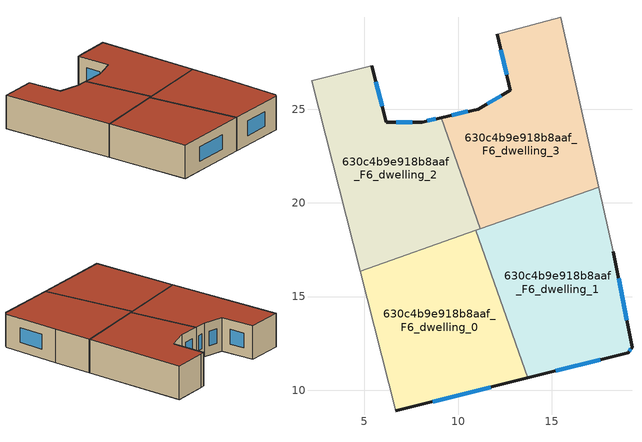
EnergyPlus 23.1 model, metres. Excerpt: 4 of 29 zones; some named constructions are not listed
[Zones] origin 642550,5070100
630c4b9e918b8aaf_F6_dwelling_0
 floor to 630c4b9e918b8aaf_F5_dwelling_0 (EU_floor_Construction): 13.71,10.66 10.95,18.53 4.77,16.36 6.68,8.9 z18
 wall outside (EU_wall_Construction): 13.71,10.66 6.68,8.9 z18:21
 wall to 630c4b9e918b8aaf_F6_dwelling_1 (EU_wall_Construction): 10.95,18.53 13.71,10.66 z18:21
 wall adiabatic (EU_wall_Construction): 6.68,8.9 4.77,16.36 z18:21
 wall to 630c4b9e918b8aaf_F6_dwelling_2 (EU_wall_Construction): 4.77,16.36 10.95,18.53 z18:21
 window (EU_Window_Construction): 11.74,10.17 8.65,9.39 z18.84:20.16
 roof outside (EU_roof_Construction): 10.95,18.53 13.71,10.66 6.68,8.9 4.77,16.36 z21
630c4b9e918b8aaf_F6_dwelling_1
 floor to 630c4b9e918b8aaf_F5_dwelling_1 (EU_floor_Construction): 19.09,12 19.29,12.3 18.29,17.41 17.52,20.83 10.95,18.53 13.71,10.66 z18
 wall outside (EU_wall_Construction): 18.29,17.41 19.29,12.3 19.09,12 13.71,10.66 z18:21
 wall adiabatic (EU_wall_Construction): 17.52,20.83 18.29,17.41 z18:21
 wall to 630c4b9e918b8aaf_F6_dwelling_3 (EU_wall_Construction): 11.18,18.61 17.52,20.83 z18:21
 wall to 630c4b9e918b8aaf_F6_dwelling_2 (EU_wall_Construction): 10.95,18.53 11.18,18.61 z18:21
 window (EU_Window_Construction): 17.58,11.62 15.22,11.03 / 18.57,15.97 19.01,13.73 / 19.23,12.22 19.14,12.09 z18.84:20.16
 roof outside (EU_roof_Construction): 17.52,20.83 18.29,17.41 19.29,12.3 19.09,12 13.71,10.66 10.95,18.53 z21
630c4b9e918b8aaf_F6_dwelling_2
 floor to 630c4b9e918b8aaf_F5_dwelling_2 (EU_floor_Construction): 11.18,18.61 9.1,24.55 8.08,24.31 6.18,24.31 5.38,27.32 2.18,26.52 4.77,16.36 z18
 wall outside (EU_wall_Construction): 5.38,27.32 6.18,24.31 8.08,24.31 9.1,24.55 z18:21
 wall adiabatic (EU_wall_Construction): 4.77,16.36 2.18,26.52 5.38,27.32 z18:21
 wall to 630c4b9e918b8aaf_F6_dwelling_3 (EU_wall_Construction): 9.1,24.55 11.18,18.61 z18:21
 window (EU_Window_Construction): 5.6,26.47 5.96,25.16 / 6.71,24.31 7.55,24.31 / 8.37,24.38 8.81,24.48 z18.84:20.16
 roof outside (EU_roof_Construction): 9.1,24.55 11.18,18.61 4.77,16.36 2.18,26.52 5.38,27.32 6.18,24.31 8.08,24.31 z21
630c4b9e918b8aaf_F6_dwelling_3
 floor to 630c4b9e918b8aaf_F5_dwelling_3 (EU_floor_Construction): 17.52,20.83 15.49,29.92 12.49,29.12 12.09,29.01 12.79,26.01 11.08,25.01 9.1,24.55 11.18,18.61 z18
 wall outside (EU_wall_Construction): 9.1,24.55 11.08,25.01 12.79,26.01 12.09,29.01 z18:21
 wall adiabatic (EU_wall_Construction): 12.09,29.01 12.49,29.12 15.49,29.92 17.52,20.83 z18:21
 window (EU_Window_Construction): 12.59,26.85 12.28,28.17 / 9.66,24.68 10.53,24.88 / 11.56,25.29 12.31,25.73 z18.84:20.16
 roof outside (EU_roof_Construction): 15.49,29.92 17.52,20.83 11.18,18.61 9.1,24.55 11.08,25.01 12.79,26.01 12.09,29.01 12.49,29.12 z21
[HVACTEMPLATE:THERMOSTAT] Constant Heating Setpoint=20; Constant Cooling Setpoint=50
EU_HeatOnly_630c4b9e918b8aaf_F1_dwelling_0; EU_HeatOnly_630c4b9e918b8aaf_F1_dwelling_1; EU_HeatOnly_630c4b9e918b8aaf_F1_dwelling_2; EU_HeatOnly_630c4b9e918b8aaf_F1_dwelling_3; EU_HeatOnly_630c4b9e918b8aaf_F2_dwelling_0; EU_HeatOnly_630c4b9e918b8aaf_F2_dwelling_1; EU_HeatOnly_630c4b9e918b8aaf_F2_dwelling_2; EU_HeatOnly_630c4b9e918b8aaf_F2_dwelling_3; EU_HeatOnly_630c4b9e918b8aaf_F3_dwelling_0; EU_HeatOnly_630c4b9e918b8aaf_F3_dwelling_1; EU_HeatOnly_630c4b9e918b8aaf_F3_dwelling_2; EU_HeatOnly_630c4b9e918b8aaf_F3_dwelling_3; EU_HeatOnly_630c4b9e918b8aaf_F4_dwelling_0; EU_HeatOnly_630c4b9e918b8aaf_F4_dwelling_1; EU_HeatOnly_630c4b9e918b8aaf_F4_dwelling_2; EU_HeatOnly_630c4b9e918b8aaf_F4_dwelling_3; EU_HeatOnly_630c4b9e918b8aaf_F5_dwelling_0; EU_HeatOnly_630c4b9e918b8aaf_F5_dwelling_1; EU_HeatOnly_630c4b9e918b8aaf_F5_dwelling_2; EU_HeatOnly_630c4b9e918b8aaf_F5_dwelling_3; EU_HeatOnly_630c4b9e918b8aaf_F6_dwelling_0; EU_HeatOnly_630c4b9e918b8aaf_F6_dwelling_1; EU_HeatOnly_630c4b9e918b8aaf_F6_dwelling_2; EU_HeatOnly_630c4b9e918b8aaf_F6_dwelling_3
